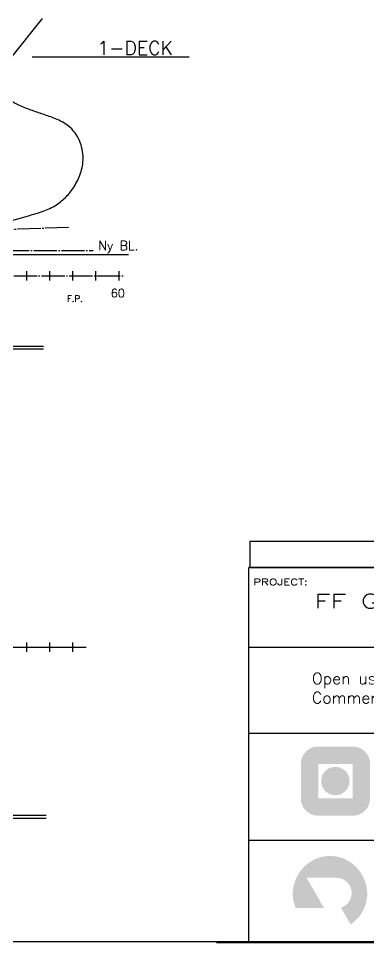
# Model space of a CAD drawing. Header units: millimetres. Extents: x -1766 to 57634, y -706 to 41248.
# Drawn here: x 35139 to 42727, y -14 to 20005 of the extents above; entities that cross this region are included whole.
import ezdxf
from ezdxf.enums import TextEntityAlignment as Align

# ---------------------------------------------------------------- set-up
doc = ezdxf.new("R2010")
doc.units = ezdxf.units.MM
doc.header["$LTSCALE"] = 200
doc.linetypes.add('0', pattern=[0])
doc.linetypes.add('CENTER', pattern=[3, 2.5, -0.25, 0, -0.25])
for name, color, linetype in [('I0CO2', 2, 'Continuous'), ('LASTLUKE', 1, 'Continuous'), ('S0CE1', 1, 'CENTER'), ('S0CO1', 1, 'Continuous'), ('S0CO3', 3, 'Continuous'), ('U0CO1', 1, 'Continuous')]:
    doc.layers.add(name, color=color, linetype=linetype)
doc.layers.add('Layer 1', color=1, linetype='Continuous', true_color=0xff0000)
doc.styles.add('18', font='romans', dxfattribs={"height": 180})
doc.styles.add('25', font='romans', dxfattribs={"height": 250})
doc.styles.add('ROMANS', font='romans', dxfattribs={"height": 100})

# ---------------------------------------------------------------- blocks, each defined once
blk = doc.blocks.new('A$C64097268')
at = {"layer": 'LASTLUKE', "color": 2}
for p, q in [((33000, -100), (33000, 100)), ((33500, -100), (33500, 100)), ((34000, -100), (34000, 100)), ((34500, -100), (34500, 100)), ((35000, -100), (35000, 100))]:
    blk.add_line(p, q, dxfattribs=at)
at = {"layer": 'S0CE1'}
blk.add_line((-2084, 0), (35129, 0), dxfattribs=at)
at = {"layer": 'LASTLUKE', "color": 2, "style": '18'}
blk.add_text('60', height=180, dxfattribs=at).set_placement((34820, -464))
blk = doc.blocks.new('A2')
at = {"color": 7}
blk.add_line((58693.697862, 706.30202), (1765.75505, 706.30202), dxfattribs=at)
blk = doc.blocks.new('A$C4F4610A3')
at = {"layer": 'LASTLUKE', "color": 2}
for p, q in [((33000, -100), (33000, 100)), ((33500, -100), (33500, 100)), ((34000, -100), (34000, 100))]:
    blk.add_line(p, q, dxfattribs=at)
at = {"layer": 'S0CE1'}
blk.add_line((-2084, 0), (34238, 0), dxfattribs=at)
blk = doc.blocks.new('A$Ce4b58fa5')
at = {"layer": 'Layer 1', "true_color": 0x0091b3, "extrusion": (0, 0, -1)}
blk.add_hatch(color=142, dxfattribs=at).paths.add_polyline_path([(-25.66, 13.38), (-25.65, 13.12), (-25.64, 12.87), (-25.61, 12.61), (-25.58, 12.36), (-25.54, 12.11), (-25.49, 11.87), (-25.44, 11.63), (-25.38, 11.39), (-25.31, 11.15), (-25.23, 10.92), (-25.15, 10.69), (-25.06, 10.46), (-24.97, 10.24), (-24.86, 10.02), (-24.75, 9.8), (-24.64, 9.59), (-24.52, 9.38), (-24.39, 9.17), (-24.26, 8.97), (-24.12, 8.78), (-23.97, 8.58), (-23.82, 8.4), (-23.67, 8.21), (-23.51, 8.03), (-23.34, 7.86), (-23.17, 7.69), (-23, 7.53), (-22.82, 7.37), (-22.63, 7.22), (-22.44, 7.07), (-22.25, 6.93), (-22.05, 6.79), (-19.96, 10.4), (-20.03, 10.42), (-20.09, 10.44), (-20.15, 10.47), (-20.21, 10.49), (-20.27, 10.52), (-20.33, 10.54), (-20.39, 10.57), (-20.45, 10.6), (-20.5, 10.63), (-20.56, 10.66), (-20.62, 10.69), (-20.67, 10.73), (-20.73, 10.76), (-20.78, 10.79), (-20.84, 10.83), (-20.89, 10.87), (-20.94, 10.91), (-20.99, 10.95), (-21.04, 10.99), (-21.09, 11.03), (-21.14, 11.07), (-21.19, 11.11), (-21.23, 11.16), (-21.28, 11.2), (-21.33, 11.25), (-21.37, 11.29), (-21.41, 11.34), (-21.46, 11.39), (-21.5, 11.44), (-21.54, 11.49), (-21.58, 11.54), (-21.62, 11.59), (-21.66, 11.64), (-21.69, 11.69), (-21.73, 11.75), (-21.76, 11.8), (-21.8, 11.86), (-21.83, 11.91), (-21.86, 11.97), (-21.89, 12.03), (-21.92, 12.08), (-21.95, 12.14), (-21.98, 12.2), (-22, 12.26), (-22.03, 12.32), (-22.05, 12.38), (-22.08, 12.44), (-22.1, 12.5), (-22.12, 12.57), (-22.14, 12.63), (-22.15, 12.69), (-22.17, 12.76), (-22.19, 12.82), (-22.2, 12.89), (-22.21, 12.95), (-22.22, 13.02), (-22.24, 13.09), (-22.24, 13.15), (-22.25, 13.22), (-22.26, 13.29), (-22.26, 13.36), (-22.27, 13.42), (-22.27, 13.49), (-22.27, 13.56), (-22.27, 13.64), (-22.27, 13.71), (-22.26, 13.79), (-22.26, 13.86), (-22.25, 13.93), (-22.24, 14.01), (-22.23, 14.08), (-22.22, 14.15), (-22.2, 14.22), (-22.19, 14.29), (-22.17, 14.36), (-22.15, 14.44), (-22.13, 14.51), (-22.11, 14.58), (-22.09, 14.64), (-22.06, 14.71), (-22.04, 14.78), (-22.01, 14.85), (-21.98, 14.91), (-21.95, 14.98), (-21.92, 15.04), (-21.89, 15.11), (-21.85, 15.17), (-21.82, 15.23), (-21.78, 15.29), (-21.74, 15.35), (-21.71, 15.41), (-21.67, 15.47), (-21.62, 15.53), (-21.58, 15.59), (-21.54, 15.64), (-21.49, 15.7), (-21.45, 15.75), (-21.4, 15.8), (-21.35, 15.86), (-21.3, 15.91), (-21.25, 15.96), (-21.2, 16), (-21.15, 16.05), (-21.09, 16.1), (-21.04, 16.14), (-20.98, 16.19), (-20.92, 16.23), (-20.87, 16.27), (-20.81, 16.31), (-20.75, 16.35), (-20.69, 16.39), (-20.63, 16.43), (-20.57, 16.46), (-20.5, 16.5), (-20.44, 16.53), (-20.38, 16.56), (-20.31, 16.59), (-20.24, 16.62), (-20.18, 16.65), (-20.11, 16.67), (-20.04, 16.7), (-19.97, 16.72), (-19.9, 16.74), (-19.83, 16.76), (-19.76, 16.78), (-19.69, 16.8), (-19.62, 16.81), (-19.55, 16.83), (-19.47, 16.84), (-19.4, 16.85), (-19.33, 16.86), (-19.25, 16.87), (-19.18, 16.87), (-19.1, 16.88), (-19.03, 16.88), (-18.95, 16.88), (-12.52, 16.88), (-13.33, 15.47), (-16.29, 10.35), (-10.15, 10.35), (-10.08, 10.53), (-10.01, 10.7), (-9.95, 10.88), (-9.89, 11.07), (-9.83, 11.25), (-9.78, 11.43), (-9.73, 11.62), (-9.69, 11.81), (-9.65, 12), (-9.61, 12.19), (-9.58, 12.39), (-9.56, 12.58), (-9.54, 12.78), (-9.52, 12.98), (-9.51, 13.18), (-9.51, 13.38), (-9.51, 13.58), (-9.52, 13.79), (-9.54, 13.99), (-9.56, 14.19), (-9.58, 14.4), (-9.61, 14.59), (-9.65, 14.79), (-9.69, 14.99), (-9.73, 15.18), (-9.77, 15.38), (-9.83, 15.57), (-9.88, 15.76), (-9.94, 15.94), (-10, 16.13), (-10.07, 16.31), (-10.14, 16.49), (-10.22, 16.67), (-10.3, 16.85), (-10.38, 17.02), (-10.47, 17.2), (-10.56, 17.37), (-10.65, 17.53), (-10.75, 17.7), (-10.85, 17.86), (-10.96, 18.02), (-11.07, 18.18), (-11.18, 18.33), (-11.29, 18.48), (-11.41, 18.63), (-11.53, 18.78), (-11.66, 18.92), (-11.78, 19.06), (-11.92, 19.2), (-12.05, 19.33), (-12.19, 19.46), (-12.33, 19.59), (-12.47, 19.71), (-12.61, 19.83), (-12.76, 19.95), (-12.91, 20.06), (-13.06, 20.17), (-13.22, 20.28), (-13.38, 20.38), (-13.54, 20.48), (-13.7, 20.58), (-13.87, 20.67), (-14.03, 20.76), (-14.2, 20.84), (-14.37, 20.92), (-14.55, 21), (-14.72, 21.07), (-14.9, 21.14), (-15.08, 21.2), (-15.26, 21.26), (-15.45, 21.31), (-15.63, 21.36), (-15.82, 21.41), (-16.01, 21.45), (-16.2, 21.49), (-16.39, 21.52), (-16.58, 21.55), (-16.78, 21.57), (-16.97, 21.59), (-17.17, 21.6), (-17.38, 21.61), (-17.58, 21.61), (-17.79, 21.61), (-18, 21.6), (-18.2, 21.59), (-18.39, 21.57), (-18.59, 21.55), (-18.78, 21.52), (-18.97, 21.49), (-19.16, 21.45), (-19.35, 21.41), (-19.54, 21.36), (-19.72, 21.31), (-19.91, 21.26), (-20.09, 21.2), (-20.27, 21.14), (-20.45, 21.07), (-20.62, 21), (-20.79, 20.92), (-20.97, 20.84), (-21.14, 20.76), (-21.3, 20.67), (-21.47, 20.58), (-21.63, 20.48), (-21.79, 20.38), (-21.95, 20.28), (-22.11, 20.17), (-22.26, 20.06), (-22.41, 19.95), (-22.56, 19.83), (-22.7, 19.71), (-22.84, 19.59), (-22.98, 19.46), (-23.12, 19.33), (-23.25, 19.2), (-23.38, 19.06), (-23.51, 18.92), (-23.64, 18.78), (-23.76, 18.63), (-23.88, 18.48), (-23.99, 18.33), (-24.1, 18.18), (-24.21, 18.02), (-24.32, 17.86), (-24.42, 17.7), (-24.52, 17.53), (-24.61, 17.37), (-24.7, 17.2), (-24.79, 17.02), (-24.87, 16.85), (-24.95, 16.67), (-25.03, 16.49), (-25.1, 16.31), (-25.17, 16.13), (-25.23, 15.94), (-25.29, 15.76), (-25.34, 15.57), (-25.39, 15.38), (-25.44, 15.18), (-25.48, 14.99), (-25.52, 14.79), (-25.56, 14.59), (-25.59, 14.4), (-25.61, 14.19), (-25.63, 13.99), (-25.65, 13.79), (-25.66, 13.58)], flags=0)
blk = doc.blocks.new('TF-2')
at = {"true_color": 0x00509e, "transparency": 33554687}
h = blk.add_hatch(color=154, dxfattribs=at)
h.paths.add_polyline_path([(-150.48, 32.46), (-157.98, 32.46), (-158.29, 32.45), (-158.59, 32.41), (-158.88, 32.35), (-159.16, 32.27), (-159.44, 32.16), (-159.7, 32.04), (-159.95, 31.9), (-160.19, 31.74), (-160.42, 31.56), (-160.63, 31.36), (-160.82, 31.15), (-161, 30.93), (-161.16, 30.69), (-161.31, 30.43), (-161.43, 30.17), (-161.53, 29.9), (-161.62, 29.61), (-161.68, 29.32), (-161.71, 29.02), (-161.73, 28.71), (-161.73, 21.22), (-161.71, 20.91), (-161.68, 20.61), (-161.62, 20.32), (-161.53, 20.03), (-161.43, 19.76), (-161.31, 19.49), (-161.16, 19.24), (-161, 19), (-160.82, 18.78), (-160.63, 18.57), (-160.42, 18.37), (-160.19, 18.19), (-159.95, 18.03), (-159.7, 17.89), (-159.44, 17.76), (-159.16, 17.66), (-158.88, 17.58), (-158.59, 17.52), (-158.29, 17.48), (-157.98, 17.47), (-150.48, 17.47), (-150.18, 17.48), (-149.88, 17.52), (-149.58, 17.58), (-149.3, 17.66), (-149.02, 17.76), (-148.76, 17.89), (-148.51, 18.03), (-148.27, 18.19), (-148.04, 18.37), (-147.83, 18.57), (-147.64, 18.78), (-147.46, 19), (-147.3, 19.24), (-147.16, 19.49), (-147.03, 19.76), (-146.93, 20.03), (-146.85, 20.32), (-146.79, 20.61), (-146.75, 20.91), (-146.74, 21.22), (-146.74, 28.71), (-146.75, 29.02), (-146.79, 29.32), (-146.85, 29.61), (-146.93, 29.9), (-147.03, 30.17), (-147.16, 30.43), (-147.3, 30.69), (-147.46, 30.93), (-147.64, 31.15), (-147.83, 31.36), (-148.04, 31.56), (-148.27, 31.74), (-148.51, 31.9), (-148.76, 32.04), (-149.02, 32.16), (-149.3, 32.27), (-149.58, 32.35), (-149.88, 32.41), (-150.18, 32.45)])
h.paths.add_polyline_path([(-150.48, 21.22), (-157.98, 21.22), (-157.98, 28.71), (-150.48, 28.71)])
blk.add_hatch(color=154, dxfattribs=at).paths.add_polyline_path([(-154.26, 28.07), (-154.51, 28.05), (-154.75, 28.02), (-154.99, 27.98), (-155.23, 27.91), (-155.45, 27.82), (-155.67, 27.72), (-155.88, 27.6), (-156.07, 27.47), (-156.26, 27.32), (-156.43, 27.16), (-156.59, 26.99), (-156.74, 26.81), (-156.87, 26.61), (-156.99, 26.4), (-157.09, 26.19), (-157.17, 25.96), (-157.24, 25.73), (-157.29, 25.49), (-157.32, 25.24), (-157.33, 24.99), (-157.32, 24.74), (-157.29, 24.49), (-157.24, 24.25), (-157.17, 24.02), (-157.09, 23.79), (-156.99, 23.58), (-156.87, 23.37), (-156.74, 23.17), (-156.59, 22.99), (-156.43, 22.82), (-156.26, 22.66), (-156.07, 22.51), (-155.88, 22.38), (-155.67, 22.26), (-155.45, 22.16), (-155.23, 22.07), (-154.99, 22), (-154.75, 21.96), (-154.51, 21.93), (-154.26, 21.92), (-154, 21.93), (-153.76, 21.96), (-153.52, 22), (-153.28, 22.07), (-153.06, 22.16), (-152.84, 22.26), (-152.64, 22.38), (-152.44, 22.51), (-152.26, 22.66), (-152.08, 22.82), (-151.92, 22.99), (-151.77, 23.17), (-151.64, 23.37), (-151.52, 23.58), (-151.42, 23.79), (-151.34, 24.02), (-151.27, 24.25), (-151.22, 24.49), (-151.19, 24.74), (-151.18, 24.99), (-151.19, 25.24), (-151.22, 25.49), (-151.27, 25.73), (-151.34, 25.96), (-151.42, 26.19), (-151.52, 26.4), (-151.64, 26.61), (-151.77, 26.81), (-151.92, 26.99), (-152.08, 27.16), (-152.26, 27.32), (-152.44, 27.47), (-152.64, 27.6), (-152.84, 27.72), (-153.06, 27.82), (-153.28, 27.91), (-153.52, 27.98), (-153.76, 28.02), (-154, 28.05)])
at = {"color": 4, "transparency": 33554687}
for p, q in [((-5, 71.28), (-173, 71.28)), ((-173, -10), (-173, 71.28)), ((-173, 54), (-5, 54)), ((-172.84, 35.34), (-4.84, 35.34)), ((-172.98, 12.18), (-69.98, 12.18))]:
    blk.add_line(p, q, dxfattribs=at)
at = {"color": 1, "transparency": 33554687}
blk.add_line((-180, -10), (-5, -10), dxfattribs=at)
at = {"transparency": 33554687}
blk.add_blockref('A$Ce4b58fa5', (-173, -12.86), dxfattribs=at)
at = {"color": 1, "transparency": 33554687, "style": 'ROMANS', "width": 1.35}
blk.add_text('PROJECT:', height=1.4, dxfattribs=at).set_placement((-172.04, 67.4))
at = {"color": 4, "transparency": 33554687, "style": 'ROMANS', "width": 1.5}
for tag, p in [('PROSJ', (-123.51, 63.95)), ('DRAWING', (-122.32, 57.82))]:
    blk.add_attdef(tag, text='', height=3, dxfattribs=at).set_placement(p, align=Align.MIDDLE)
at = {"color": 4, "transparency": 33554687, "style": 'ROMANS'}
for tag, p in [('SCALE', (-61.64, 63.22)), ('SHEET', (-28.61, 63.08))]:
    blk.add_attdef(tag, text='', height=2, dxfattribs=at).set_placement(p, align=Align.MIDDLE)

msp = doc.modelspace()

# ---------------------------------------------------------------- linework, layer by layer
at = {"layer": 'S0CE1'}
for p, q in [((36219.505, 15477.517), (34200.693, 15407.662)), ((36221.484, 15477.517), (34202.673, 15407.662)), ((19269.505, 14977.527), (36762.056, 14977.527)), ((4097.922, 6384.531), (36607.08, 6384.531))]:
    msp.add_line(p, q, dxfattribs=at)
at = {"layer": 'S0CE1', "color": 6, "linetype": '0'}
msp.add_line((616.039, 14891.012), (37526.919, 14891.012), dxfattribs=at)
at = {"layer": 'S0CO1'}
msp.add_lwpolyline([(48786.137, 8673.198), (40153.744, 8673.198), (40153.744, 8113.198), (48786.137, 8113.198)], close=True, dxfattribs=at)
at = {"layer": 'S0CO3'}
for p, q in [((32833.705, 12907.694), (35683.252, 12907.694)), ((32833.705, 12846.177), (35683.252, 12846.177)), ((32435.39, 2744.125), (35736.655, 2744.125)), ((32435.39, 2682.609), (35736.655, 2682.609))]:
    msp.add_line(p, q, dxfattribs=at)
msp.add_lwpolyline([(35939.505, 17832.517, 0.014242), (35675.366, 17928.15, -0.007742), (35410.007, 18020.342, -0.018723), (35150.046, 18126.382, -0.040756), (34904.505, 18262.517, -0.024159), (34822.548, 18323.029, -0.054071), (34751.008, 18395.564, -0.068912), (34699.44, 18482.994, -0.099164), (34679.505, 18582.517, -0.071149), (34697.567, 18708.847, -0.046315), (34744.505, 18827.517, -0.030761), (34799.393, 18921.046, -0.016477), (34862.862, 19008.98, -0.009349), (34930.809, 19093.552, 0.004923), (34999.505, 19177.517), (35662.644, 20004.507)], format="xyb", dxfattribs=at)
at = {"layer": 'S0CO3', "flags": 128}
msp.add_lwpolyline([(35359.505, 15732.517), (35359.505, 15732.517, 0.004439), (35516.475, 15776.857, 0.016362), (35671.467, 15827.686, 0.022313), (35822.001, 15890.309, 0.034237), (35964.505, 15969.517, 0.057672), (36174.68, 16143.327, 0.048581), (36343.505, 16357.517, 0.028422), (36423.829, 16499.903, 0.034209), (36485.739, 16651.206, 0.037115), (36525.505, 16809.707, 0.042923), (36539.505, 16972.517, 0.048516), (36520.149, 17171.548, 0.054965), (36460.344, 17362.365, 0.05818), (36359.36, 17534.792, 0.064678), (36219.505, 17677.517, 0.046818), (36084.723, 17764.442, 0.020439), (35939.505, 17832.517)], format="xyb", dxfattribs=at)
at = {"layer": 'S0CO3'}
msp.add_lwpolyline([(34164.102, 15397.503), (34164.505, 15397.517), (35359.505, 15732.517)], dxfattribs=at)
at = {"layer": 'U0CO1'}
msp.add_line((35439.889, 19170.346), (38839.474, 19170.346), dxfattribs=at)

# ---------------------------------------------------------------- block references
for name, p in [('A2', (-1765.755, -706.302)), ('A$C64097268', (2319.505, 14428.328))]:
    msp.add_blockref(name, p)
at = {"layer": 'S0CO1'}
ref = msp.add_blockref('TF-2', (57433.744, 985.591), dxfattribs=dict(at, xscale=100, yscale=100, zscale=100))
ref.add_attrib('PROSJ', 'FF GUNNERUS -LNVZ-', dxfattribs={"layer": '0', "color": 4, "transparency": 33554687, "height": 300, "style": 'ROMANS', "width": 1.5}).set_placement((45083.224, 7380.539), align=Align.MIDDLE)
msp.add_blockref('A$C4F4610A3', (2319.505, 6384.531), dxfattribs=at)

# ---------------------------------------------------------------- texts
at = {"color": 6, "insert": (36868.677, 15183.947), "char_height": 200, "attachment_point": 1, "style": 'ROMANS'}
msp.add_mtext_dynamic_manual_height_columns('Ny BL.', width=3720.80349, gutter_width=1000, heights=[0], dxfattribs=at)
at = {"color": 1, "transparency": 33554687, "insert": (41500, 5829.919), "char_height": 250, "width": 14020.59547, "attachment_point": 1, "style": 'ROMANS'}
msp.add_mtext('{\\Fromans|c129;O}pen use for research/teaching and other non-commercial activities\\P{\\Fromans|c129;Commercial use is not permitted without approval} ({\\Fromans|c129;CC BY-}NC{\\Fromans|c129; 4.0})', dxfattribs=at)
at = {"layer": 'I0CO2', "style": '18'}
for p in [(36191.848, 13866.532), (36193.828, 13866.532)]:
    msp.add_text('F.P.', height=135, dxfattribs=at).set_placement(p)
at = {"layer": 'S0CO3', "style": '25'}
msp.add_text('1-DECK', height=298.8281, dxfattribs=at).set_placement((36849.719, 19216.461))

doc.saveas('drawing.dxf')
